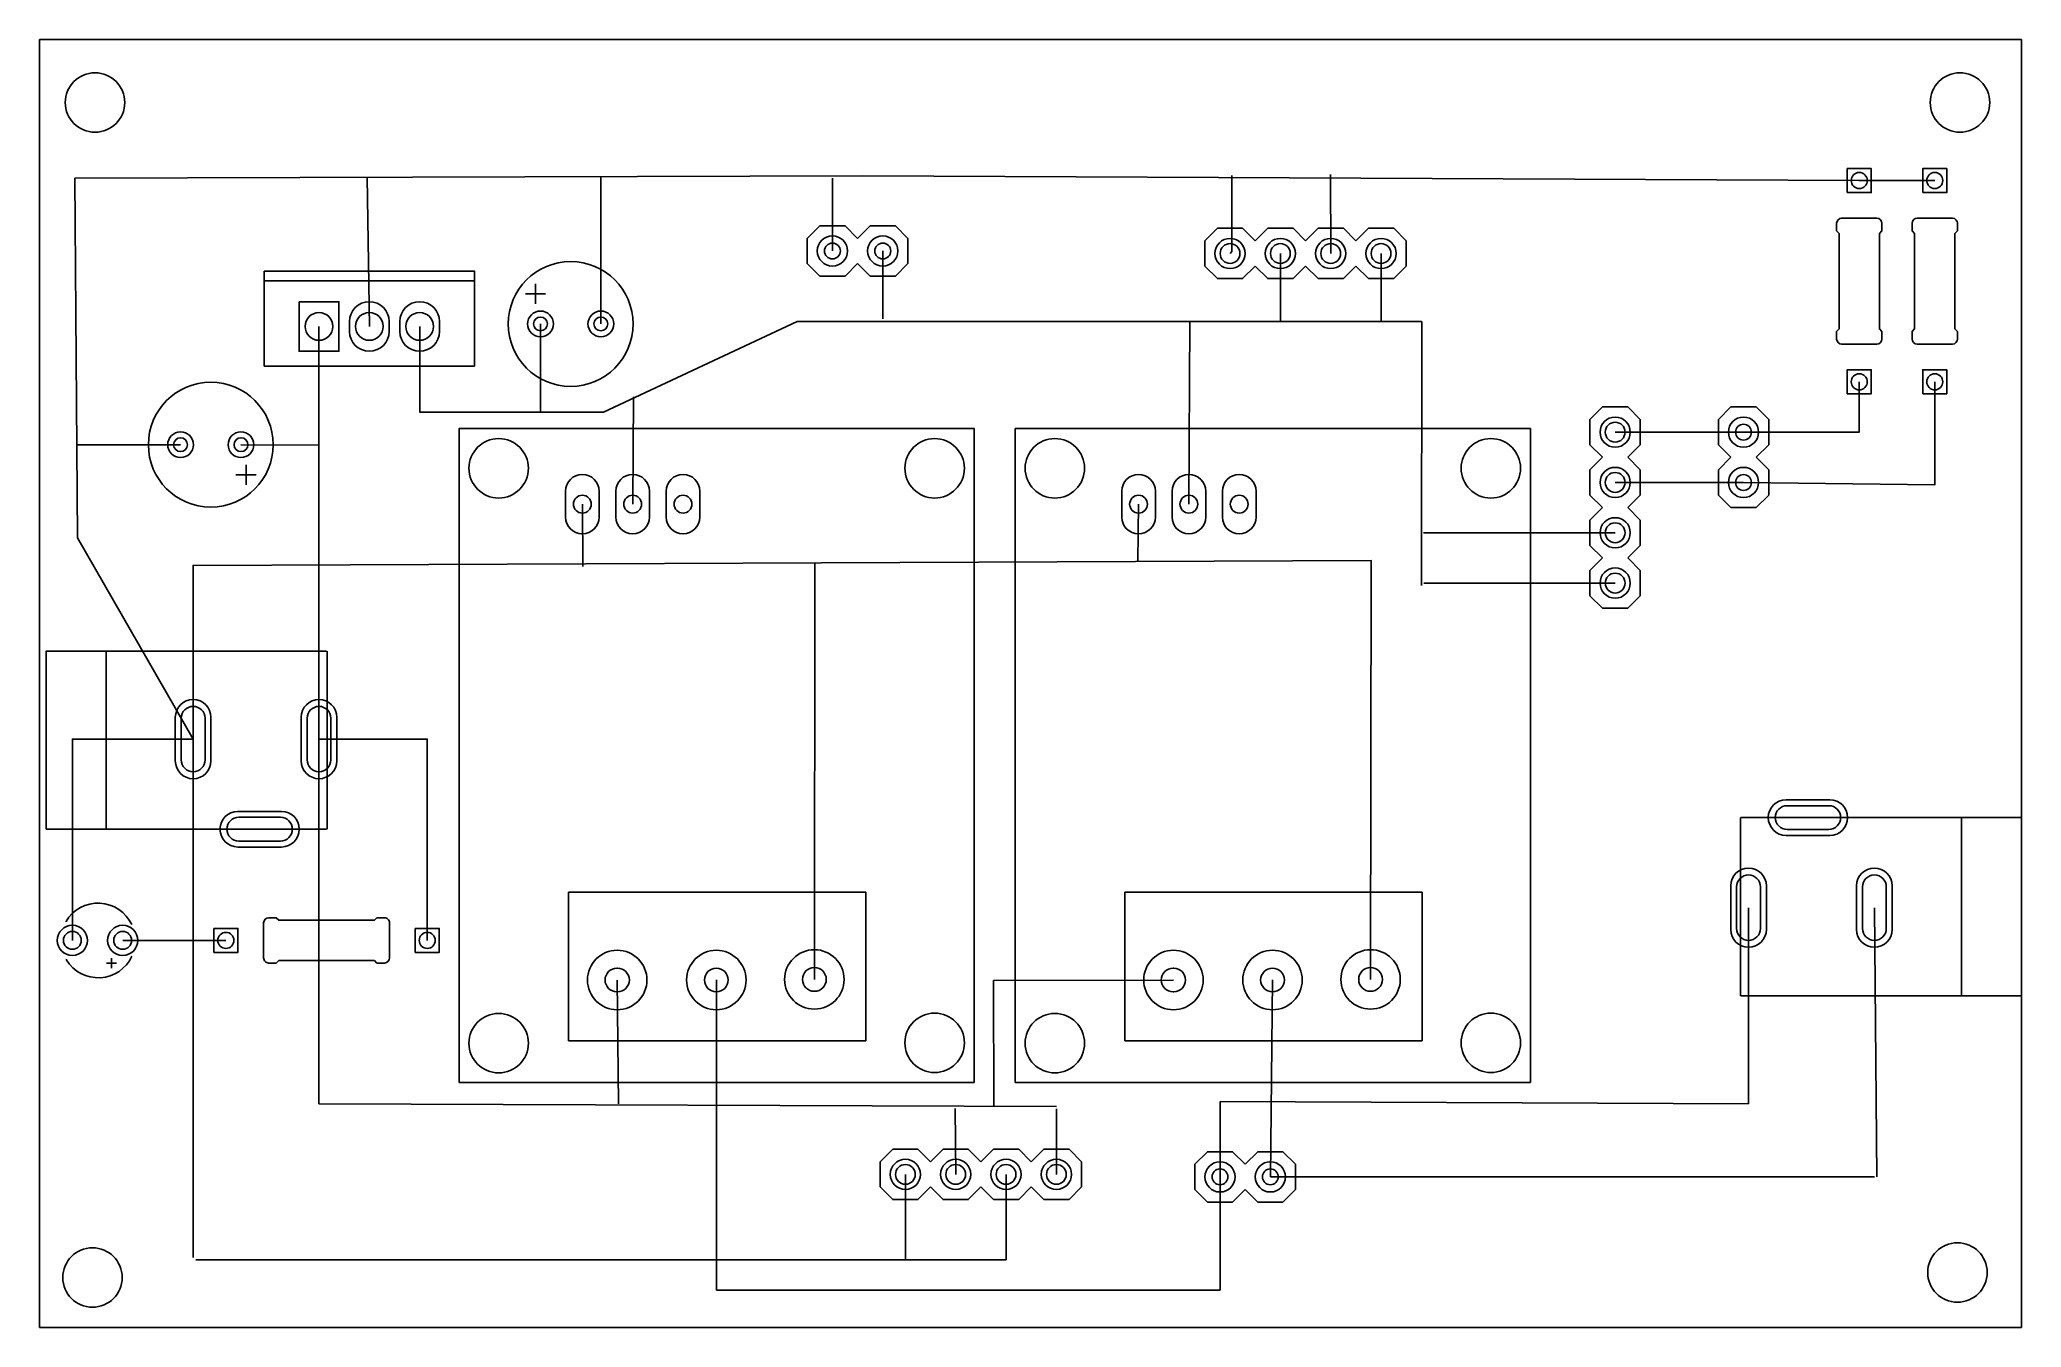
# Model space of a CAD drawing. Header units: millimetres. Extents: x 0 to 100, y 36.1 to 101.1.
import ezdxf

# ---------------------------------------------------------------- set-up
doc = ezdxf.new("R2010")
doc.units = ezdxf.units.MM

msp = doc.modelspace()

# ---------------------------------------------------------------- linework, layer by layer
for points in [[(100, 36.092), (0, 36.092), (0, 101.092)], [(0, 101.092), (100, 101.092)], [(100, 101.092), (100, 36.092)], [(41.527, 94.209), (1.778, 94.107), (1.905, 75.946), (7.747, 65.786)], [(16.535, 94.132), (16.637, 86.614)], [(28.321, 86.741), (28.321, 94.183)], [(40.005, 94.107), (40.005, 90.424)], [(95.631, 93.98), (91.821, 93.98), (41.526, 94.209)], [(60.167, 94.234), (60.167, 90.393), (60.071, 90.297)], [(65.151, 90.297), (65.145, 94.285)], [(92.71, 92.075), (90.932, 92.075)], [(96.52, 92.075), (94.742, 92.075)], [(41.275, 91.059), (40.64, 91.694), (39.37, 91.694), (38.735, 91.059)], [(38.735, 91.059), (38.735, 89.789)], [(43.815, 91.059), (43.18, 91.694), (41.91, 91.694), (41.275, 91.059)], [(43.815, 91.059), (43.815, 89.789)], [(61.341, 90.932), (60.706, 91.567), (59.436, 91.567), (58.801, 90.932)], [(63.881, 90.932), (63.246, 91.567), (61.976, 91.567), (61.341, 90.932)], [(66.421, 90.932), (65.786, 91.567), (64.516, 91.567), (63.881, 90.932)], [(68.961, 90.932), (68.326, 91.567), (67.056, 91.567), (66.421, 90.932)], [(90.678, 91.821), (90.678, 91.44)], [(90.805, 91.313), (90.678, 91.44)], [(90.805, 91.313), (90.805, 86.487)], [(92.837, 91.313), (92.964, 91.44)], [(92.837, 91.313), (92.837, 86.487)], [(92.964, 91.821), (92.964, 91.44)], [(94.488, 91.821), (94.488, 91.44)], [(94.615, 91.313), (94.488, 91.44)], [(94.615, 91.313), (94.615, 86.487)], [(96.647, 91.313), (96.774, 91.44)], [(96.647, 91.313), (96.647, 86.487)], [(96.774, 91.821), (96.774, 91.44)], [(42.545, 90.424), (42.545, 86.995)], [(58.801, 90.932), (58.801, 89.662)], [(62.611, 90.297), (62.611, 86.868)], [(67.691, 90.297), (67.691, 86.893)], [(68.961, 90.932), (68.961, 89.662)], [(41.275, 89.789), (40.64, 89.154), (39.37, 89.154), (38.735, 89.789)], [(43.815, 89.789), (43.18, 89.154), (41.91, 89.154), (41.275, 89.789)], [(61.341, 89.662), (60.706, 89.027), (59.436, 89.027), (58.801, 89.662)], [(63.881, 89.662), (63.246, 89.027), (61.976, 89.027), (61.341, 89.662)], [(66.421, 89.662), (65.786, 89.027), (64.516, 89.027), (63.881, 89.662)], [(68.961, 89.662), (68.326, 89.027), (67.056, 89.027), (66.421, 89.662)], [(21.937, 88.914), (11.337, 88.914)], [(24.511, 88.265), (25.527, 88.265)], [(25.019, 88.773), (25.019, 87.757)], [(14.097, 65.786), (14.097, 86.614)], [(19.177, 86.614), (19.177, 82.296), (28.448, 82.296), (38.227, 86.868)], [(25.273, 82.296), (25.273, 86.741)], [(38.227, 86.868), (69.723, 86.868)], [(57.993, 77.645), (58.039, 86.868)], [(69.748, 86.868), (69.723, 73.533)], [(90.805, 86.487), (90.678, 86.36)], [(90.678, 85.979), (90.678, 86.36)], [(92.837, 86.487), (92.964, 86.36)], [(92.964, 85.979), (92.964, 86.36)], [(94.615, 86.487), (94.488, 86.36)], [(94.488, 85.979), (94.488, 86.36)], [(96.647, 86.487), (96.774, 86.36)], [(96.774, 85.979), (96.774, 86.36)], [(92.71, 85.725), (90.932, 85.725)], [(96.52, 85.725), (94.742, 85.725)], [(29.972, 83.058), (29.926, 77.645)], [(85.979, 81.28), (91.821, 81.28), (91.821, 83.82)], [(95.631, 83.82), (95.631, 78.613), (85.979, 78.74)], [(78.867, 82.55), (78.232, 81.915), (78.232, 80.645), (78.867, 80.01)], [(78.867, 82.55), (80.137, 82.55)], [(80.137, 82.55), (80.772, 81.915), (80.772, 80.645), (80.137, 80.01)], [(85.344, 82.55), (84.709, 81.915), (84.709, 80.645), (85.344, 80.01)], [(85.344, 82.55), (86.614, 82.55)], [(86.614, 82.55), (87.249, 81.915), (87.249, 80.645), (86.614, 80.01)], [(79.502, 81.28), (85.979, 81.28)], [(1.88, 80.645), (7.112, 80.645)], [(10.16, 80.645), (14.097, 80.615)], [(78.867, 80.01), (78.232, 79.375), (78.232, 78.105), (78.867, 77.47)], [(80.137, 80.01), (80.772, 79.375), (80.772, 78.105), (80.137, 77.47)], [(85.344, 80.01), (84.709, 79.375), (84.709, 78.105), (85.344, 77.47)], [(86.614, 80.01), (87.249, 79.375), (87.249, 78.105), (86.614, 77.47)], [(10.922, 79.121), (9.906, 79.121)], [(10.414, 78.613), (10.414, 79.629)], [(85.979, 78.74), (79.502, 78.74)], [(27.407, 74.498), (27.386, 77.645)], [(55.423, 74.752), (55.453, 77.645)], [(78.867, 77.47), (78.232, 76.835), (78.232, 75.565), (78.867, 74.93)], [(80.137, 77.47), (80.772, 76.835), (80.772, 75.565), (80.137, 74.93)], [(85.344, 77.47), (86.614, 77.47)], [(69.825, 76.2), (79.502, 76.2)], [(7.747, 65.786), (7.747, 74.549), (67.183, 74.803), (67.161, 53.657)], [(39.116, 74.676), (39.094, 53.657)], [(78.867, 74.93), (78.232, 74.295), (78.232, 73.025), (78.867, 72.39)], [(80.137, 74.93), (80.772, 74.295), (80.772, 73.025), (80.137, 72.39)], [(69.85, 73.66), (79.502, 73.66)], [(78.867, 72.39), (80.137, 72.39)], [(0.33, 70.239), (0.33, 61.239)], [(0.33, 70.231), (14.48, 70.231)], [(3.353, 70.231), (3.353, 61.231)], [(14.503, 70.231), (14.503, 61.231)], [(1.651, 55.626), (1.651, 65.786), (7.747, 65.786)], [(7.747, 65.786), (7.747, 39.624)], [(14.097, 65.786), (19.558, 65.786), (19.558, 55.626)], [(14.097, 65.786), (14.097, 47.371)], [(0.33, 61.239), (14.48, 61.239)], [(85.827, 52.832), (85.827, 61.832)], [(100, 61.824), (85.85, 61.824)], [(96.977, 52.832), (96.977, 61.832)], [(100, 52.824), (100, 61.824)], [(86.233, 47.371), (86.233, 57.277)], [(92.71, 43.688), (92.583, 57.277)], [(1.332, 56.579), (1.332, 56.566)], [(11.303, 54.737), (11.303, 56.515)], [(11.557, 56.769), (11.938, 56.769)], [(12.065, 56.642), (11.938, 56.769)], [(16.891, 56.642), (12.065, 56.642)], [(16.891, 56.642), (17.018, 56.769)], [(17.399, 56.769), (17.018, 56.769)], [(17.653, 54.737), (17.653, 56.515)], [(9.398, 55.626), (4.191, 55.626)], [(1.351, 54.626), (1.351, 54.679)], [(3.875, 54.48), (3.367, 54.48)], [(3.621, 54.226), (3.621, 54.734)], [(11.557, 54.483), (11.938, 54.483)], [(12.065, 54.61), (11.938, 54.483)], [(16.891, 54.61), (12.065, 54.61)], [(16.891, 54.61), (17.018, 54.483)], [(17.399, 54.483), (17.018, 54.483)], [(29.146, 53.626), (29.21, 47.371)], [(34.148, 53.627), (34.163, 37.973), (59.563, 37.973), (59.563, 43.688)], [(48.158, 47.244), (48.133, 53.594), (57.213, 53.626)], [(62.215, 53.627), (62.103, 43.688)], [(100, 52.832), (85.85, 52.832)], [(14.097, 47.371), (51.308, 47.244)], [(46.203, 47.142), (46.228, 43.815)], [(51.308, 47.117), (51.308, 43.815)], [(59.563, 47.498), (86.233, 47.371)], [(59.563, 43.688), (59.563, 47.498)], [(44.958, 44.45), (44.323, 45.085), (43.053, 45.085), (42.418, 44.45)], [(47.498, 44.45), (46.863, 45.085), (45.593, 45.085), (44.958, 44.45)], [(50.038, 44.45), (49.403, 45.085), (48.133, 45.085), (47.498, 44.45)], [(52.578, 44.45), (51.943, 45.085), (50.673, 45.085), (50.038, 44.45)], [(42.418, 44.45), (42.418, 43.18)], [(52.578, 44.45), (52.578, 43.18)], [(60.833, 44.323), (60.198, 44.958), (58.928, 44.958), (58.293, 44.323)], [(58.293, 44.323), (58.293, 43.053)], [(63.373, 44.323), (62.738, 44.958), (61.468, 44.958), (60.833, 44.323)], [(63.373, 44.323), (63.373, 43.053)], [(44.958, 43.18), (44.323, 42.545), (43.053, 42.545), (42.418, 43.18)], [(43.688, 43.815), (43.688, 39.497)], [(47.498, 43.18), (46.863, 42.545), (45.593, 42.545), (44.958, 43.18)], [(50.038, 43.18), (49.403, 42.545), (48.133, 42.545), (47.498, 43.18)], [(48.768, 43.815), (48.768, 39.497)], [(52.578, 43.18), (51.943, 42.545), (50.673, 42.545), (50.038, 43.18)], [(60.833, 43.053), (60.198, 42.418), (58.928, 42.418), (58.293, 43.053)], [(63.373, 43.053), (62.738, 42.418), (61.468, 42.418), (60.833, 43.053)], [(62.103, 43.688), (92.583, 43.688)], [(7.874, 39.497), (48.768, 39.497)]]:
    msp.add_lwpolyline(points)
for points in [[(91.215, 93.374), (91.215, 94.586), (92.427, 94.586), (92.427, 93.374)], [(95.025, 93.374), (95.025, 94.586), (96.237, 94.586), (96.237, 93.374)], [(11.336, 89.413), (21.938, 89.413), (21.938, 84.615), (11.336, 84.615), (11.336, 89.408), (11.336, 89.413)], [(13.096, 87.864), (15.098, 87.864), (15.098, 85.364), (13.096, 85.364)], [(15.637, 86.364), (15.637, 86.864)], [(17.637, 86.364), (17.637, 86.864)], [(18.177, 86.364), (18.177, 86.864)], [(20.177, 86.364), (20.177, 86.864)], [(91.215, 83.214), (91.215, 84.426), (92.427, 84.426), (92.427, 83.214)], [(95.025, 83.214), (95.025, 84.426), (96.237, 84.426), (96.237, 83.214)], [(21.163, 48.455), (47.163, 48.455), (47.163, 81.455), (21.163, 81.455), (21.163, 48.455)], [(49.23, 48.455), (75.23, 48.455), (75.23, 81.455), (49.23, 81.455), (49.23, 48.455)], [(26.536, 78.295), (26.536, 76.995)], [(28.236, 78.295), (28.236, 76.995)], [(29.076, 78.295), (29.076, 76.995)], [(30.776, 78.295), (30.776, 76.995)], [(31.616, 78.295), (31.616, 76.995)], [(33.316, 78.295), (33.316, 76.995)], [(54.603, 78.295), (54.603, 76.995)], [(56.303, 78.295), (56.303, 76.995)], [(57.143, 78.295), (57.143, 76.995)], [(58.843, 78.295), (58.843, 76.995)], [(59.683, 78.295), (59.683, 76.995)], [(61.383, 78.295), (61.383, 76.995)], [(6.847, 64.686), (6.847, 66.886)], [(7.147, 64.736), (7.147, 66.836)], [(8.347, 64.736), (8.347, 66.836)], [(8.647, 64.686), (8.647, 66.886)], [(13.197, 66.886), (13.197, 64.686)], [(13.497, 66.836), (13.497, 64.736)], [(14.697, 66.836), (14.697, 64.736)], [(14.997, 66.886), (14.997, 64.686)], [(12.2, 62.139), (10, 62.139)], [(88.13, 62.724), (90.33, 62.724)], [(88.18, 62.424), (90.28, 62.424)], [(12.15, 61.839), (10.05, 61.839)], [(88.18, 61.224), (90.28, 61.224)], [(12.2, 60.339), (10, 60.339)], [(12.15, 60.639), (10.05, 60.639)], [(88.13, 60.924), (90.33, 60.924)], [(26.694, 58.056), (41.694, 58.056), (41.694, 50.556), (26.694, 50.556), (26.694, 58.056)], [(54.761, 58.056), (69.761, 58.056), (69.761, 50.556), (54.761, 50.556), (54.761, 58.056)], [(85.333, 56.177), (85.333, 58.377)], [(85.633, 56.227), (85.633, 58.327)], [(86.833, 56.227), (86.833, 58.327)], [(87.133, 56.177), (87.133, 58.377)], [(91.683, 58.377), (91.683, 56.177)], [(91.983, 58.327), (91.983, 56.227)], [(93.183, 58.327), (93.183, 56.227)], [(93.483, 58.377), (93.483, 56.177)], [(8.792, 56.232), (10.004, 56.232), (10.004, 55.02), (8.792, 55.02)], [(18.952, 56.232), (20.164, 56.232), (20.164, 55.02), (18.952, 55.02)], [(29.158, 54.226), (29.133, 54.226)], [(57.225, 54.226), (57.2, 54.226)], [(29.158, 53.026), (29.133, 53.026)], [(57.225, 53.026), (57.2, 53.026)]]:
    msp.add_lwpolyline(points, close=True)
for centre, radius in [((2.794, 97.917), 1.5), ((96.901, 97.917), 1.5), ((91.821, 93.98), 0.406), ((95.631, 93.98), 0.406), ((40.005, 90.424), 0.762), ((42.545, 90.424), 0.762), ((60.071, 90.297), 0.762), ((62.611, 90.297), 0.762), ((65.151, 90.297), 0.762), ((67.691, 90.297), 0.762), ((40.005, 90.424), 0.4), ((42.545, 90.424), 0.4), ((60.071, 90.297), 0.5), ((62.611, 90.297), 0.5), ((65.151, 90.297), 0.5), ((67.691, 90.297), 0.5), ((26.797, 86.741), 3.15), ((14.097, 86.614), 0.7), ((16.637, 86.614), 0.7), ((19.177, 86.614), 0.7), ((25.273, 86.741), 0.65), ((25.273, 86.741), 0.35), ((28.321, 86.741), 0.65), ((28.321, 86.741), 0.35), ((91.821, 83.82), 0.406), ((95.631, 83.82), 0.406), ((8.636, 80.645), 3.15), ((79.502, 81.28), 0.762), ((85.979, 81.28), 0.762), ((7.112, 80.645), 0.65), ((10.16, 80.645), 0.65), ((79.502, 81.28), 0.5), ((85.979, 81.28), 0.4), ((7.112, 80.645), 0.35), ((10.16, 80.645), 0.35), ((23.163, 79.455), 1.5), ((45.163, 79.455), 1.5), ((51.23, 79.455), 1.5), ((73.23, 79.455), 1.5), ((79.502, 78.74), 0.762), ((79.502, 78.74), 0.5), ((85.979, 78.74), 0.762), ((85.979, 78.74), 0.4), ((27.386, 77.645), 0.45), ((29.926, 77.645), 0.45), ((32.466, 77.645), 0.45), ((55.453, 77.645), 0.45), ((57.993, 77.645), 0.45), ((60.533, 77.645), 0.45), ((79.502, 76.2), 0.762), ((79.502, 76.2), 0.5), ((79.502, 73.66), 0.762), ((79.502, 73.66), 0.5), ((1.651, 55.626), 0.762), ((1.651, 55.626), 0.45), ((4.191, 55.626), 0.762), ((4.191, 55.626), 0.45), ((9.398, 55.626), 0.406), ((19.558, 55.626), 0.406), ((29.146, 53.626), 1.5), ((34.146, 53.627), 1.5), ((39.094, 53.656), 1.5), ((57.213, 53.626), 1.5), ((62.213, 53.627), 1.5), ((67.161, 53.656), 1.5), ((34.147, 53.627), 0.6), ((39.094, 53.657), 0.6), ((62.214, 53.627), 0.6), ((67.161, 53.657), 0.6), ((23.163, 50.436), 1.5), ((45.163, 50.455), 1.5), ((51.23, 50.436), 1.5), ((73.23, 50.455), 1.5), ((43.688, 43.815), 0.762), ((43.688, 43.815), 0.5), ((46.228, 43.815), 0.762), ((46.228, 43.815), 0.5), ((48.768, 43.815), 0.762), ((48.768, 43.815), 0.5), ((51.308, 43.815), 0.762), ((51.308, 43.815), 0.5), ((59.563, 43.688), 0.762), ((59.563, 43.688), 0.4), ((62.103, 43.688), 0.762), ((62.103, 43.688), 0.4), ((2.667, 38.608), 1.5), ((96.774, 38.862), 1.5)]:
    msp.add_circle(centre, radius)
for centre, radius, start, end in [((90.932, 91.821), 0.254, 90, 180), ((92.71, 91.821), 0.254, 0.00573, 90), ((94.742, 91.821), 0.254, 90, 180), ((96.52, 91.821), 0.254, 0.00573, 90), ((16.637, 86.864), 1, 0, 180), ((19.177, 86.864), 1, 0, 180), ((16.637, 86.364), 1, 180, 0), ((19.177, 86.364), 1, 180, 0), ((90.932, 85.979), 0.254, 180.00573, 270), ((92.71, 85.979), 0.254, 270, 0), ((94.742, 85.979), 0.254, 180.00573, 270), ((96.52, 85.979), 0.254, 270, 0), ((13.87, 83.95), 0.2, 90, 90), ((27.386, 78.295), 0.85, 360, 180), ((29.926, 78.295), 0.85, 360, 180), ((32.466, 78.295), 0.85, 360, 180), ((55.453, 78.295), 0.85, 360, 180), ((57.993, 78.295), 0.85, 360, 180), ((60.533, 78.295), 0.85, 360, 180), ((27.386, 76.995), 0.85, 180, 360), ((29.926, 76.995), 0.85, 180, 360), ((32.466, 76.995), 0.85, 180, 360), ((55.453, 76.995), 0.85, 180, 360), ((57.993, 76.995), 0.85, 180, 360), ((60.533, 76.995), 0.85, 180, 360), ((7.747, 66.886), 0.9, 360, 540), ((7.747, 66.836), 0.6, 360, 540), ((14.097, 66.886), 0.9, 360, 180), ((14.097, 66.836), 0.6, 360, 180), ((7.747, 64.686), 0.9, 540, 360), ((7.747, 64.736), 0.6, 540, 360), ((14.097, 64.686), 0.9, 180, 360), ((14.097, 64.736), 0.6, 180, 360), ((10, 61.239), 0.9, 90, 270), ((12.2, 61.239), 0.9, 270, 90), ((88.13, 61.824), 0.9, 450, 270), ((88.18, 61.824), 0.6, 450, 270), ((90.28, 61.824), 0.6, 270, 450), ((90.33, 61.824), 0.9, 270, 450), ((10.05, 61.239), 0.6, 90, 270), ((12.15, 61.239), 0.6, 270, 90), ((86.233, 58.377), 0.9, 360, 540), ((92.583, 58.377), 0.9, 360, 180), ((86.233, 58.327), 0.6, 360, 540), ((92.583, 58.327), 0.6, 360, 180), ((2.951, 55.626), 1.879, 25.20173, 149.53388), ((11.557, 56.515), 0.254, 90, 180), ((17.399, 56.515), 0.254, 359.99427, 90), ((86.233, 56.177), 0.9, 540, 360), ((86.233, 56.227), 0.6, 540, 360), ((92.583, 56.177), 0.9, 180, 360), ((92.583, 56.227), 0.6, 180, 360), ((2.951, 55.626), 1.887, 212.0048, 334.79905), ((11.557, 54.737), 0.254, 179.99427, 270), ((17.399, 54.737), 0.254, 270, 0), ((29.133, 53.626), 0.6, 90, 270), ((29.158, 53.626), 0.6, 270, 90), ((57.2, 53.626), 0.6, 90, 270), ((57.225, 53.626), 0.6, 270, 90)]:
    msp.add_arc(centre, radius, start, end)

doc.saveas('drawing.dxf')
